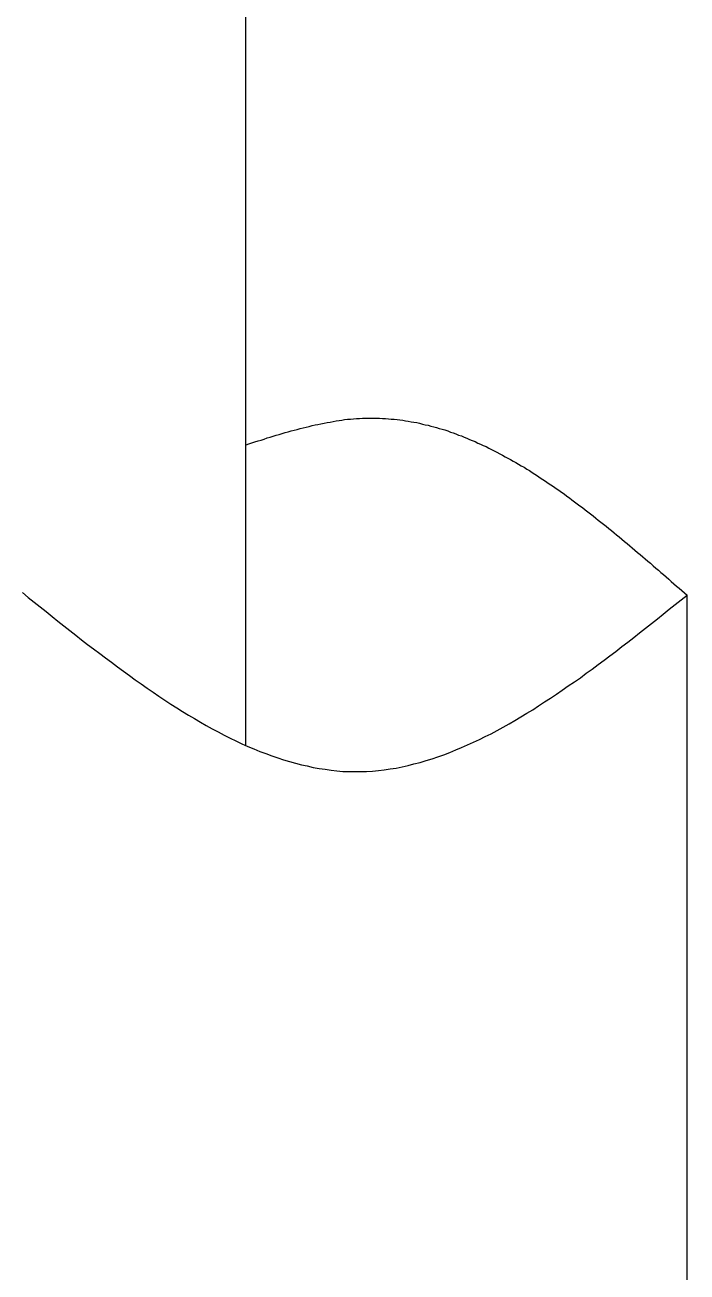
# Model space of a CAD drawing. Extents: x 443 to 1217, y -1921 to -677.
# Drawn here: x 551.055 to 553.492, y -989.878 to -985.291 of the extents above; entities that cross this region are included whole.
import ezdxf

# ---------------------------------------------------------------- set-up
doc = ezdxf.new("R2010")
doc.units = 0
doc.header["$MEASUREMENT"] = 0
doc.layers.add('5', color=7, linetype='CONTINUOUS')

msp = doc.modelspace()

# ---------------------------------------------------------------- linework, layer by layer
at = {"layer": '5', "linetype": 'Continuous'}
for p, q in [((551.8688, -987.9414), (551.8688, -984.1419)), ((553.492, -996.1633), (553.492, -987.3883))]:
    msp.add_line(p, q, dxfattribs=at)
at = {"layer": '5', "color": 7}
for p, q in [((552.1012, -986.7679), (552.1121, -986.7646)), ((552.1121, -986.7646), (552.123, -986.7624)), ((552.123, -986.7624), (552.1339, -986.7603)), ((552.1339, -986.7603), (552.1448, -986.7581)), ((552.1448, -986.7581), (552.1568, -986.7559)), ((552.1568, -986.7559), (552.1677, -986.7537)), ((552.1677, -986.7537), (552.1786, -986.7516)), ((552.1786, -986.7516), (552.1895, -986.7494)), ((552.1895, -986.7494), (552.2004, -986.7472)), ((552.2004, -986.7472), (552.2113, -986.7461)), ((552.2113, -986.7461), (552.2222, -986.745)), ((552.2222, -986.745), (552.232, -986.7428)), ((552.232, -986.7428), (552.2429, -986.7417)), ((552.2429, -986.7417), (552.2538, -986.7407)), ((552.2538, -986.7407), (552.2647, -986.7396)), ((552.2647, -986.7396), (552.2756, -986.7385)), ((552.2756, -986.7385), (552.2865, -986.7385)), ((552.2865, -986.7385), (552.2974, -986.7374)), ((552.2974, -986.7374), (552.3082, -986.7374)), ((552.3082, -986.7374), (552.3181, -986.7374)), ((552.3181, -986.7374), (552.329, -986.7374)), ((552.329, -986.7374), (552.3399, -986.7374)), ((552.3399, -986.7374), (552.3508, -986.7374)), ((552.3508, -986.7374), (552.3606, -986.7374)), ((552.3606, -986.7374), (552.3715, -986.7385)), ((552.3715, -986.7385), (552.3824, -986.7385)), ((552.3824, -986.7385), (552.3933, -986.7396)), ((552.3933, -986.7396), (552.4031, -986.7407)), ((552.4031, -986.7407), (552.414, -986.7417)), ((552.414, -986.7417), (552.4249, -986.7428)), ((552.4249, -986.7428), (552.4347, -986.7439)), ((552.4347, -986.7439), (552.4456, -986.745)), ((552.4456, -986.745), (552.4554, -986.7472)), ((552.4554, -986.7472), (552.4663, -986.7483)), ((552.4663, -986.7483), (552.4772, -986.7505)), ((552.4772, -986.7505), (552.487, -986.7526)), ((552.487, -986.7526), (552.4979, -986.7537)), ((552.4979, -986.7537), (552.5077, -986.7559)), ((552.5077, -986.7559), (552.5186, -986.7592)), ((552.5186, -986.7592), (552.5284, -986.7614)), ((552.5284, -986.7614), (552.5393, -986.7635)), ((552.5393, -986.7635), (552.5491, -986.7668)), ((551.9355, -986.8148), (551.9464, -986.8104)), ((551.9464, -986.8104), (551.9573, -986.8071)), ((551.9573, -986.8071), (551.9693, -986.8039)), ((551.9693, -986.8039), (551.9802, -986.8006)), ((551.9802, -986.8006), (551.9911, -986.7973)), ((551.9911, -986.7973), (552.002, -986.7941)), ((552.002, -986.7941), (552.0129, -986.7908)), ((552.0129, -986.7908), (552.0238, -986.7875)), ((552.0238, -986.7875), (552.0347, -986.7842)), ((552.0347, -986.7842), (552.0467, -986.7821)), ((552.0467, -986.7821), (552.0576, -986.7788)), ((552.0576, -986.7788), (552.0685, -986.7755)), ((552.0685, -986.7755), (552.0794, -986.7733)), ((552.0794, -986.7733), (552.0903, -986.7701)), ((552.0903, -986.7701), (552.1012, -986.7679)), ((552.5491, -986.7668), (552.56, -986.769)), ((552.56, -986.769), (552.5698, -986.7723)), ((552.5698, -986.7723), (552.5796, -986.7755)), ((552.5796, -986.7755), (552.5905, -986.7777)), ((552.5905, -986.7777), (552.6003, -986.781)), ((552.6003, -986.781), (552.6112, -986.7842)), ((552.6112, -986.7842), (552.621, -986.7886)), ((552.621, -986.7886), (552.6308, -986.7919)), ((552.6308, -986.7919), (552.6417, -986.7951)), ((552.6417, -986.7951), (552.6515, -986.7995)), ((552.6515, -986.7995), (552.6614, -986.8028)), ((552.6614, -986.8028), (552.6723, -986.8071)), ((552.6723, -986.8071), (552.6821, -986.8115)), ((551.869, -986.8355), (551.8799, -986.8322)), ((551.8799, -986.8322), (551.8908, -986.8278)), ((551.8908, -986.8278), (551.9017, -986.8246)), ((551.9017, -986.8246), (551.9137, -986.8213)), ((551.9137, -986.8213), (551.9246, -986.818)), ((551.9246, -986.818), (551.9355, -986.8148)), ((552.6821, -986.8115), (552.6919, -986.8158)), ((552.6919, -986.8158), (552.7017, -986.8191)), ((552.7017, -986.8191), (552.7126, -986.8235)), ((552.7126, -986.8235), (552.7224, -986.8289)), ((552.7224, -986.8289), (552.7322, -986.8333)), ((552.7322, -986.8333), (552.742, -986.8376)), ((552.742, -986.8376), (552.7529, -986.842)), ((552.7529, -986.842), (552.7627, -986.8475)), ((552.7627, -986.8475), (552.7725, -986.8529)), ((552.7725, -986.8529), (552.7823, -986.8573)), ((552.7823, -986.8573), (552.7921, -986.8627)), ((552.7921, -986.8627), (552.803, -986.8682)), ((552.803, -986.8682), (552.8128, -986.8736)), ((552.8128, -986.8736), (552.8226, -986.8791)), ((552.8226, -986.8791), (552.8325, -986.8845)), ((552.8325, -986.8845), (552.8423, -986.89)), ((552.8423, -986.89), (552.8521, -986.8954)), ((552.8521, -986.8954), (552.8619, -986.9009)), ((552.8619, -986.9009), (552.8717, -986.9063)), ((552.8717, -986.9063), (552.8815, -986.9128)), ((552.8815, -986.9128), (552.8924, -986.9183)), ((552.8924, -986.9183), (552.9022, -986.9248)), ((552.9022, -986.9248), (552.912, -986.9303)), ((552.912, -986.9303), (552.9218, -986.9368)), ((552.9218, -986.9368), (552.9316, -986.9434)), ((552.9316, -986.9434), (552.9414, -986.9499)), ((552.9414, -986.9499), (552.9512, -986.9564)), ((552.9512, -986.9564), (552.9611, -986.963)), ((552.9611, -986.963), (552.9709, -986.9695)), ((552.9709, -986.9695), (552.9807, -986.9761)), ((552.9807, -986.9761), (552.9905, -986.9826)), ((552.9905, -986.9826), (553.0003, -986.9891)), ((553.0003, -986.9891), (553.0101, -986.9957)), ((553.0101, -986.9957), (553.0199, -987.0022)), ((553.0199, -987.0022), (553.0297, -987.0098)), ((553.0297, -987.0098), (553.0395, -987.0164)), ((553.0395, -987.0164), (553.0493, -987.024)), ((553.0493, -987.024), (553.0591, -987.0305)), ((553.0591, -987.0305), (553.0679, -987.0382)), ((553.0679, -987.0382), (553.0777, -987.0447)), ((553.0777, -987.0447), (553.0875, -987.0523)), ((553.0875, -987.0523), (553.0973, -987.06)), ((553.0973, -987.06), (553.1071, -987.0665)), ((553.1071, -987.0665), (553.1169, -987.0741)), ((553.1169, -987.0741), (553.1267, -987.0818)), ((553.1267, -987.0818), (553.1365, -987.0894)), ((553.1365, -987.0894), (553.1463, -987.097)), ((553.1463, -987.097), (553.1561, -987.1047)), ((553.1561, -987.1047), (553.1649, -987.1123)), ((553.1649, -987.1123), (553.1747, -987.1199)), ((553.1747, -987.1199), (553.1845, -987.1275)), ((553.1845, -987.1275), (553.1943, -987.1352)), ((553.1943, -987.1352), (553.2041, -987.1428)), ((553.2041, -987.1428), (553.2139, -987.1504)), ((553.2139, -987.1504), (553.2237, -987.1591)), ((553.2237, -987.1591), (553.2324, -987.1668)), ((553.2324, -987.1668), (553.2422, -987.1744)), ((553.2422, -987.1744), (553.252, -987.182)), ((553.252, -987.182), (553.2618, -987.1907)), ((553.2618, -987.1907), (553.2717, -987.1984)), ((553.2717, -987.1984), (553.2815, -987.2071)), ((553.2815, -987.2071), (553.2902, -987.2147)), ((553.2902, -987.2147), (553.3, -987.2224)), ((553.3, -987.2224), (553.3098, -987.2311)), ((553.3098, -987.2311), (553.3196, -987.2387)), ((553.3196, -987.2387), (553.3294, -987.2474)), ((553.3294, -987.2474), (553.3381, -987.255)), ((553.3381, -987.255), (553.3479, -987.2638)), ((553.3479, -987.2638), (553.3578, -987.2714)), ((553.3578, -987.2714), (553.3676, -987.2801)), ((553.3676, -987.2801), (553.3774, -987.2888)), ((553.3774, -987.2888), (553.3872, -987.2965)), ((553.3872, -987.2965), (553.3959, -987.3052)), ((553.3959, -987.3052), (553.4057, -987.3128)), ((553.4057, -987.3128), (553.4155, -987.3215)), ((553.4155, -987.3215), (553.4253, -987.3302)), ((553.4253, -987.3302), (553.434, -987.3379)), ((553.434, -987.3379), (553.4438, -987.3466)), ((553.4438, -987.3466), (553.4537, -987.3553)), ((553.4537, -987.3553), (553.4635, -987.3629)), ((551.0462, -987.3793), (551.068, -987.3967)), ((551.068, -987.3967), (551.0898, -987.4142)), ((553.4482, -987.4229), (553.47, -987.4054)), ((553.4635, -987.3629), (553.4733, -987.3717)), ((553.47, -987.4054), (553.4918, -987.388)), ((553.4733, -987.3717), (553.482, -987.3804)), ((553.482, -987.3804), (553.4918, -987.388)), ((551.0898, -987.4142), (551.1116, -987.4316)), ((551.1116, -987.4316), (551.1334, -987.449)), ((551.1334, -987.449), (551.1552, -987.4665)), ((553.4046, -987.4578), (553.4264, -987.4403)), ((553.4264, -987.4403), (553.4482, -987.4229)), ((551.1552, -987.4665), (551.177, -987.4839)), ((551.177, -987.4839), (551.1988, -987.5013)), ((553.3392, -987.5101), (553.361, -987.4926)), ((553.361, -987.4926), (553.3828, -987.4752)), ((553.3828, -987.4752), (553.4046, -987.4578)), ((551.1988, -987.5013), (551.2206, -987.5188)), ((551.2206, -987.5188), (551.2424, -987.5362)), ((551.2424, -987.5362), (551.2642, -987.5526)), ((553.2738, -987.5613), (553.2956, -987.5439)), ((553.2956, -987.5439), (553.3174, -987.5275)), ((553.3174, -987.5275), (553.3392, -987.5101)), ((551.2642, -987.5526), (551.286, -987.57)), ((551.286, -987.57), (551.3078, -987.5864)), ((551.3078, -987.5864), (551.3307, -987.6027)), ((553.2302, -987.5951), (553.252, -987.5776)), ((553.252, -987.5776), (553.2738, -987.5613)), ((551.3307, -987.6027), (551.3525, -987.6191)), ((551.3525, -987.6191), (551.3743, -987.6354)), ((551.3743, -987.6354), (551.3961, -987.6517)), ((553.1649, -987.6441), (553.1866, -987.6278)), ((553.1866, -987.6278), (553.2084, -987.6114)), ((553.2084, -987.6114), (553.2302, -987.5951)), ((551.3961, -987.6517), (551.4179, -987.6681)), ((551.4179, -987.6681), (551.4397, -987.6844)), ((553.0995, -987.6921), (553.1213, -987.6757)), ((553.1213, -987.6757), (553.1431, -987.6605)), ((553.1431, -987.6605), (553.1649, -987.6441)), ((551.4397, -987.6844), (551.4615, -987.6997)), ((551.4615, -987.6997), (551.4833, -987.715)), ((551.4833, -987.715), (551.505, -987.7302)), ((553.033, -987.7378), (553.0548, -987.7226)), ((553.0548, -987.7226), (553.0777, -987.7073)), ((553.0777, -987.7073), (553.0995, -987.6921)), ((551.505, -987.7302), (551.5268, -987.7455)), ((551.5268, -987.7455), (551.5486, -987.7596)), ((551.5486, -987.7596), (551.5704, -987.7749)), ((552.9676, -987.7814), (552.9894, -987.7673)), ((552.9894, -987.7673), (553.0112, -987.7531)), ((553.0112, -987.7531), (553.033, -987.7378)), ((551.5704, -987.7749), (551.5922, -987.7891)), ((551.5922, -987.7891), (551.614, -987.8032)), ((551.614, -987.8032), (551.6358, -987.8163)), ((551.6358, -987.8163), (551.6576, -987.8294)), ((552.9022, -987.8228), (552.924, -987.8098)), ((552.924, -987.8098), (552.9458, -987.7956)), ((552.9458, -987.7956), (552.9676, -987.7814)), ((551.6576, -987.8294), (551.6794, -987.8425)), ((551.6794, -987.8425), (551.7012, -987.8555)), ((551.7012, -987.8555), (551.723, -987.8675)), ((552.815, -987.8741), (552.8368, -987.8621)), ((552.8368, -987.8621), (552.8586, -987.849)), ((552.8586, -987.849), (552.8804, -987.8359)), ((552.8804, -987.8359), (552.9022, -987.8228)), ((551.723, -987.8675), (551.7448, -987.8806)), ((551.7448, -987.8806), (551.7666, -987.8915)), ((551.7666, -987.8915), (551.7884, -987.9035)), ((551.7884, -987.9035), (551.8102, -987.9144)), ((552.7278, -987.9198), (552.7496, -987.9089)), ((552.7496, -987.9089), (552.7714, -987.898)), ((552.7714, -987.898), (552.7932, -987.8861)), ((552.7932, -987.8861), (552.815, -987.8741)), ((551.8102, -987.9144), (551.832, -987.9242)), ((551.832, -987.9242), (551.8538, -987.9351)), ((551.8538, -987.9351), (551.8756, -987.9449)), ((551.8756, -987.9449), (551.8974, -987.9536)), ((551.8974, -987.9536), (551.9203, -987.9634)), ((552.6406, -987.958), (552.6624, -987.9493)), ((552.6624, -987.9493), (552.6842, -987.9395)), ((552.6842, -987.9395), (552.706, -987.9297)), ((552.706, -987.9297), (552.7278, -987.9198)), ((551.9203, -987.9634), (551.9421, -987.9711)), ((551.9421, -987.9711), (551.9639, -987.9798)), ((551.9639, -987.9798), (551.9857, -987.9874)), ((551.9857, -987.9874), (552.0075, -987.994)), ((552.0075, -987.994), (552.0293, -988.0005)), ((552.0293, -988.0005), (552.051, -988.007)), ((552.5099, -988.0038), (552.5317, -987.9972)), ((552.5317, -987.9972), (552.5535, -987.9907)), ((552.5535, -987.9907), (552.5753, -987.9831)), ((552.5753, -987.9831), (552.5971, -987.9754)), ((552.5971, -987.9754), (552.6188, -987.9667)), ((552.6188, -987.9667), (552.6406, -987.958)), ((552.051, -988.007), (552.0728, -988.0125)), ((552.0728, -988.0125), (552.0946, -988.0168)), ((552.0946, -988.0168), (552.1164, -988.0223)), ((552.1164, -988.0223), (552.1382, -988.0256)), ((552.1382, -988.0256), (552.16, -988.0288)), ((552.16, -988.0288), (552.1818, -988.0321)), ((552.1818, -988.0321), (552.2036, -988.0343)), ((552.2036, -988.0343), (552.2254, -988.0365)), ((552.2254, -988.0365), (552.2472, -988.0375)), ((552.2472, -988.0375), (552.269, -988.0375)), ((552.269, -988.0375), (552.2908, -988.0375)), ((552.2908, -988.0375), (552.3126, -988.0365)), ((552.3126, -988.0365), (552.3344, -988.0354)), ((552.3344, -988.0354), (552.3562, -988.0332)), ((552.3562, -988.0332), (552.378, -988.031)), ((552.378, -988.031), (552.3998, -988.0277)), ((552.3998, -988.0277), (552.4216, -988.0245)), ((552.4216, -988.0245), (552.4434, -988.0201)), ((552.4434, -988.0201), (552.4652, -988.0147)), ((552.4652, -988.0147), (552.487, -988.0092)), ((552.487, -988.0092), (552.5099, -988.0038))]:
    msp.add_line(p, q, dxfattribs=at)

doc.saveas('drawing.dxf')
